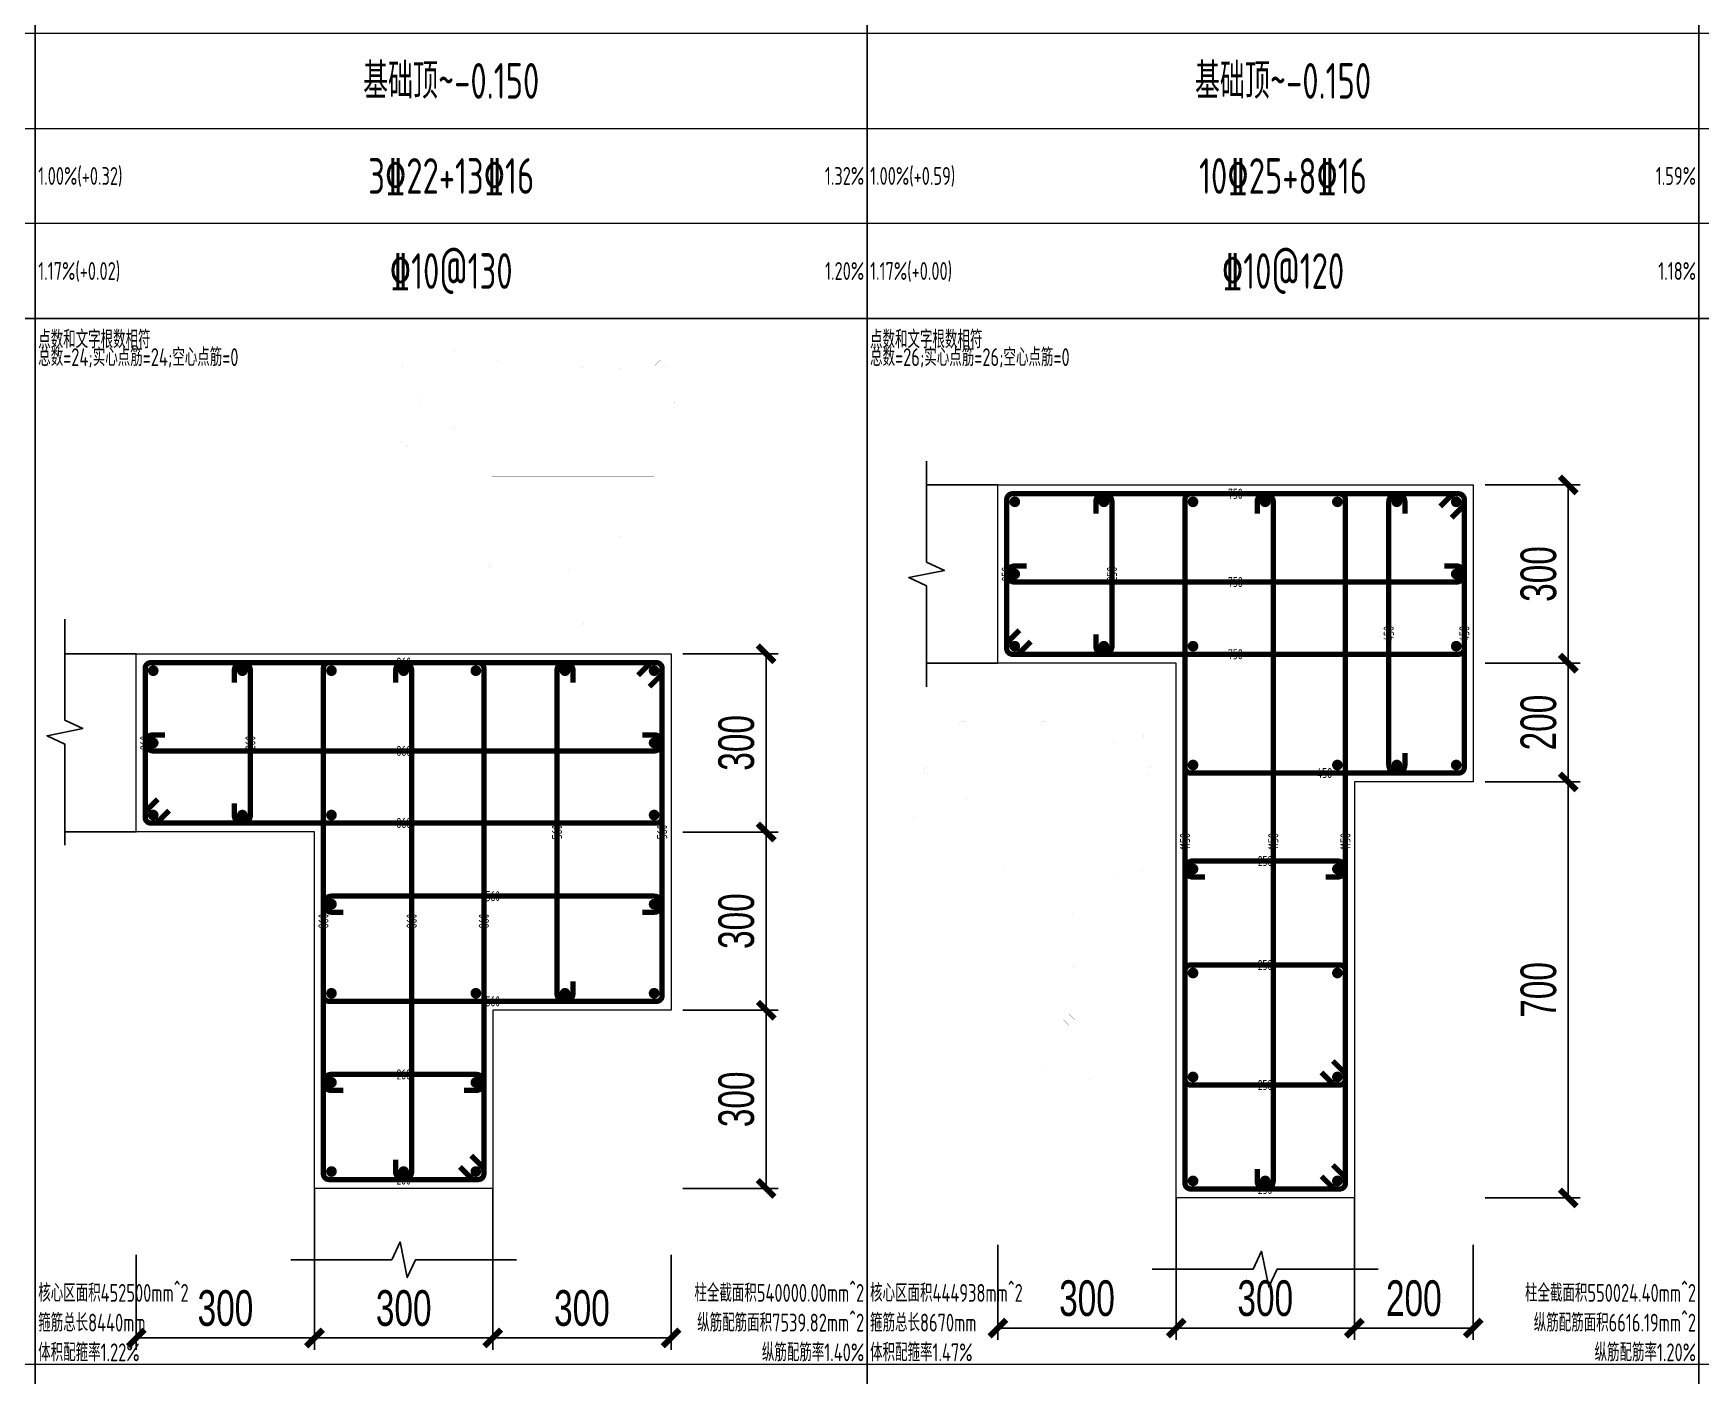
# Model space of a CAD drawing. Extents: x -129922 to 1190196, y -520662 to 139923.
# Drawn here: x 409931 to 423961, y -52193 to -40897 of the extents above; entities that cross this region are included whole.
import ezdxf
from ezdxf.enums import TextEntityAlignment as Align

# ---------------------------------------------------------------- set-up
doc = ezdxf.new("R2010")
doc.units = 0
doc.header["$LTSCALE"] = 1000
doc.header["$MEASUREMENT"] = 0
for name, color, linetype, lineweight in [('S-大样-REIN', 1, 'Continuous', 20), ('S-大样-实线', 2, 'Continuous', 20), ('S-板-楼板负筋', 1, 'Continuous', 20), ('S-通用-TAB', 7, 'Continuous', 20)]:
    doc.layers.add(name, color=color, linetype=linetype, lineweight=lineweight)
for name, color, linetype in [('S-大样-实线-pdx', 7, 'Continuous'), ('z-计算配筋', 7, 'Continuous'), ('z-详图标注', 3, 'Continuous')]:
    doc.layers.add(name, color=color, linetype=linetype)
doc.layers.add('箍筋长度', color=3, linetype='Continuous', plot=False)
doc.layers.add('配箍校核', color=34, linetype='Continuous', plot=False)
doc.styles.add('BW_Dim', font='Bweng.shx', dxfattribs={"width": 0.7, "bigfont": 'hztxt.shx'})
doc.styles.add('BW_Rein', font='tssdeng.shx', dxfattribs={"width": 0.7, "bigfont": 'hztxt.shx'})
doc.dimstyles.new('Cyz_20_100', dxfattribs={"dimtxt": 300, "dimasz": 100, "dimexe": 100, "dimexo": 100, "dimgap": 100, "dimtad": 1, "dimdec": 0, "dimlfac": 0.2, "dimzin": 0, "dimdsep": 46, "dimtxsty": 'BW_Dim', "dimblk": '_bwk', "dimcen": 0, "dimclrt": 7, "dimadec": 0, "dimazin": 0, "dimtfac": 1, "dimtdec": 0, "dimtix": 1, "dimtmove": 2, "dimatfit": 0, "dimfxl": 0, "dimtolj": 1, "dimtzin": 0, "dimarcsym": 0})

# ---------------------------------------------------------------- blocks, each defined once
blk = doc.blocks.new('_bwk')
blk.add_line((-1, 0), (0, 0))
at = {"const_width": 0.5}
blk.add_lwpolyline([(-0.7, -0.7), (0.7, 0.7)], dxfattribs=at)
blk = doc.blocks.new('*D770')
at = {"layer": 'Defpoints', "color": 0, "transparency": 16777216}
for p in [(415297, -49118), (416097, -49118), (415297, -50618)]:
    blk.add_point(p, dxfattribs=at)
at = {"layer": 'z-详图标注', "color": 0, "lineweight": -2, "transparency": 16777216}
for p, q in [((415397, -49118), (416197, -49118)), ((416097, -50518), (416097, -49218)), ((415397, -50618), (416197, -50618))]:
    blk.add_line(p, q, dxfattribs=at)
at = {"layer": 'z-详图标注', "color": 0, "lineweight": -2, "transparency": 16777216, "xscale": 100, "yscale": 100, "zscale": 100}
for p, rotation in [((416097, -49118), 90), ((416097, -50618), 270)]:
    blk.add_blockref('_bwk', p, dxfattribs=dict(at, rotation=rotation))
at = {"layer": 'z-详图标注', "color": 7, "transparency": 16777216, "insert": (415847, -49868), "char_height": 300, "attachment_point": 5, "rotation": 90, "style": 'BW_Dim'}
blk.add_mtext('\\A1;300', dxfattribs=at)
blk = doc.blocks.new('*D771')
at = {"layer": 'Defpoints', "color": 0, "transparency": 16777216}
for p in [(415297, -47618), (416097, -47618), (415297, -49118)]:
    blk.add_point(p, dxfattribs=at)
at = {"layer": 'z-详图标注', "color": 0, "lineweight": -2, "transparency": 16777216}
for p, q in [((415397, -47618), (416197, -47618)), ((416097, -49018), (416097, -47718)), ((415397, -49118), (416197, -49118))]:
    blk.add_line(p, q, dxfattribs=at)
at = {"layer": 'z-详图标注', "color": 0, "lineweight": -2, "transparency": 16777216, "xscale": 100, "yscale": 100, "zscale": 100}
for p, rotation in [((416097, -47618), 90), ((416097, -49118), 270)]:
    blk.add_blockref('_bwk', p, dxfattribs=dict(at, rotation=rotation))
at = {"layer": 'z-详图标注', "color": 7, "transparency": 16777216, "insert": (415847, -48368), "char_height": 300, "attachment_point": 5, "rotation": 90, "style": 'BW_Dim'}
blk.add_mtext('\\A1;300', dxfattribs=at)
blk = doc.blocks.new('*D772')
at = {"layer": 'Defpoints', "color": 0, "transparency": 16777216}
for p in [(415297, -46118), (416097, -46118), (415297, -47618)]:
    blk.add_point(p, dxfattribs=at)
at = {"layer": 'z-详图标注', "color": 0, "lineweight": -2, "transparency": 16777216}
for p, q in [((415397, -46118), (416197, -46118)), ((416097, -47518), (416097, -46218)), ((415397, -47618), (416197, -47618))]:
    blk.add_line(p, q, dxfattribs=at)
at = {"layer": 'z-详图标注', "color": 0, "lineweight": -2, "transparency": 16777216, "xscale": 100, "yscale": 100, "zscale": 100}
for p, rotation in [((416097, -46118), 90), ((416097, -47618), 270)]:
    blk.add_blockref('_bwk', p, dxfattribs=dict(at, rotation=rotation))
at = {"layer": 'z-详图标注', "color": 7, "transparency": 16777216, "insert": (415847, -46868), "char_height": 300, "attachment_point": 5, "rotation": 90, "style": 'BW_Dim'}
blk.add_mtext('\\A1;300', dxfattribs=at)
blk = doc.blocks.new('*D773')
at = {"layer": 'Defpoints', "color": 0, "transparency": 16777216}
for p in [(410797, -51076), (412297, -51076), (412297, -51876)]:
    blk.add_point(p, dxfattribs=at)
at = {"layer": 'z-详图标注', "color": 0, "lineweight": -2, "transparency": 16777216}
for p, q in [((410797, -51176), (410797, -51976)), ((412297, -51176), (412297, -51976)), ((410897, -51876), (412197, -51876))]:
    blk.add_line(p, q, dxfattribs=at)
at = {"layer": 'z-详图标注', "color": 0, "lineweight": -2, "transparency": 16777216, "xscale": 100, "yscale": 100, "zscale": 100, "rotation": 180}
blk.add_blockref('_bwk', (410797, -51876), dxfattribs=at)
at = {"layer": 'z-详图标注', "color": 0, "lineweight": -2, "transparency": 16777216, "xscale": 100, "yscale": 100, "zscale": 100}
blk.add_blockref('_bwk', (412297, -51876), dxfattribs=at)
at = {"layer": 'z-详图标注', "color": 7, "transparency": 16777216, "insert": (411547, -51626), "char_height": 300, "attachment_point": 5, "style": 'BW_Dim'}
blk.add_mtext('\\A1;300', dxfattribs=at)
blk = doc.blocks.new('*D774')
at = {"layer": 'Defpoints', "color": 0, "transparency": 16777216}
for p in [(412297, -51076), (413797, -51076), (413797, -51876)]:
    blk.add_point(p, dxfattribs=at)
at = {"layer": 'z-详图标注', "color": 0, "lineweight": -2, "transparency": 16777216}
for p, q in [((412297, -51176), (412297, -51976)), ((413797, -51176), (413797, -51976)), ((412397, -51876), (413697, -51876))]:
    blk.add_line(p, q, dxfattribs=at)
at = {"layer": 'z-详图标注', "color": 0, "lineweight": -2, "transparency": 16777216, "xscale": 100, "yscale": 100, "zscale": 100, "rotation": 180}
blk.add_blockref('_bwk', (412297, -51876), dxfattribs=at)
at = {"layer": 'z-详图标注', "color": 0, "lineweight": -2, "transparency": 16777216, "xscale": 100, "yscale": 100, "zscale": 100}
blk.add_blockref('_bwk', (413797, -51876), dxfattribs=at)
at = {"layer": 'z-详图标注', "color": 7, "transparency": 16777216, "insert": (413047, -51626), "char_height": 300, "attachment_point": 5, "style": 'BW_Dim'}
blk.add_mtext('\\A1;300', dxfattribs=at)
blk = doc.blocks.new('*D775')
at = {"layer": 'Defpoints', "color": 0, "transparency": 16777216}
for p in [(413797, -51076), (415297, -51076), (415297, -51876)]:
    blk.add_point(p, dxfattribs=at)
at = {"layer": 'z-详图标注', "color": 0, "lineweight": -2, "transparency": 16777216}
for p, q in [((413797, -51176), (413797, -51976)), ((415297, -51176), (415297, -51976)), ((413897, -51876), (415197, -51876))]:
    blk.add_line(p, q, dxfattribs=at)
at = {"layer": 'z-详图标注', "color": 0, "lineweight": -2, "transparency": 16777216, "xscale": 100, "yscale": 100, "zscale": 100, "rotation": 180}
blk.add_blockref('_bwk', (413797, -51876), dxfattribs=at)
at = {"layer": 'z-详图标注', "color": 0, "lineweight": -2, "transparency": 16777216, "xscale": 100, "yscale": 100, "zscale": 100}
blk.add_blockref('_bwk', (415297, -51876), dxfattribs=at)
at = {"layer": 'z-详图标注', "color": 7, "transparency": 16777216, "insert": (414547, -51626), "char_height": 300, "attachment_point": 5, "style": 'BW_Dim'}
blk.add_mtext('\\A1;300', dxfattribs=at)
blk = doc.blocks.new('*D776')
at = {"layer": 'Defpoints', "color": 0, "transparency": 16777216}
for p in [(422047, -47197), (422847, -47197), (422047, -50697)]:
    blk.add_point(p, dxfattribs=at)
at = {"layer": 'z-详图标注', "color": 0, "lineweight": -2, "transparency": 16777216}
for p, q in [((422147, -47197), (422947, -47197)), ((422847, -50597), (422847, -47297)), ((422147, -50697), (422947, -50697))]:
    blk.add_line(p, q, dxfattribs=at)
at = {"layer": 'z-详图标注', "color": 0, "lineweight": -2, "transparency": 16777216, "xscale": 100, "yscale": 100, "zscale": 100}
for p, rotation in [((422847, -47197), 90), ((422847, -50697), 270)]:
    blk.add_blockref('_bwk', p, dxfattribs=dict(at, rotation=rotation))
at = {"layer": 'z-详图标注', "color": 7, "transparency": 16777216, "insert": (422597, -48947), "char_height": 300, "attachment_point": 5, "rotation": 90, "style": 'BW_Dim'}
blk.add_mtext('\\A1;700', dxfattribs=at)
blk = doc.blocks.new('*D777')
at = {"layer": 'Defpoints', "color": 0, "transparency": 16777216}
for p in [(422047, -46197), (422847, -46197), (422047, -47197)]:
    blk.add_point(p, dxfattribs=at)
at = {"layer": 'z-详图标注', "color": 0, "lineweight": -2, "transparency": 16777216}
for p, q in [((422147, -46197), (422947, -46197)), ((422847, -47097), (422847, -46297)), ((422147, -47197), (422947, -47197))]:
    blk.add_line(p, q, dxfattribs=at)
at = {"layer": 'z-详图标注', "color": 0, "lineweight": -2, "transparency": 16777216, "xscale": 100, "yscale": 100, "zscale": 100}
for p, rotation in [((422847, -46197), 90), ((422847, -47197), 270)]:
    blk.add_blockref('_bwk', p, dxfattribs=dict(at, rotation=rotation))
at = {"layer": 'z-详图标注', "color": 7, "transparency": 16777216, "insert": (422597, -46697), "char_height": 300, "attachment_point": 5, "rotation": 90, "style": 'BW_Dim'}
blk.add_mtext('\\A1;200', dxfattribs=at)
blk = doc.blocks.new('*D778')
at = {"layer": 'Defpoints', "color": 0, "transparency": 16777216}
for p in [(422047, -44697), (422847, -44697), (422047, -46197)]:
    blk.add_point(p, dxfattribs=at)
at = {"layer": 'z-详图标注', "color": 0, "lineweight": -2, "transparency": 16777216}
for p, q in [((422147, -44697), (422947, -44697)), ((422847, -46097), (422847, -44797)), ((422147, -46197), (422947, -46197))]:
    blk.add_line(p, q, dxfattribs=at)
at = {"layer": 'z-详图标注', "color": 0, "lineweight": -2, "transparency": 16777216, "xscale": 100, "yscale": 100, "zscale": 100}
for p, rotation in [((422847, -44697), 90), ((422847, -46197), 270)]:
    blk.add_blockref('_bwk', p, dxfattribs=dict(at, rotation=rotation))
at = {"layer": 'z-详图标注', "color": 7, "transparency": 16777216, "insert": (422597, -45447), "char_height": 300, "attachment_point": 5, "rotation": 90, "style": 'BW_Dim'}
blk.add_mtext('\\A1;300', dxfattribs=at)
blk = doc.blocks.new('*D779')
at = {"layer": 'Defpoints', "color": 0, "transparency": 16777216}
for p in [(418047, -50993), (419547, -50993), (419547, -51793)]:
    blk.add_point(p, dxfattribs=at)
at = {"layer": 'z-详图标注', "color": 0, "lineweight": -2, "transparency": 16777216}
for p, q in [((418047, -51093), (418047, -51893)), ((419547, -51093), (419547, -51893)), ((418147, -51793), (419447, -51793))]:
    blk.add_line(p, q, dxfattribs=at)
at = {"layer": 'z-详图标注', "color": 0, "lineweight": -2, "transparency": 16777216, "xscale": 100, "yscale": 100, "zscale": 100, "rotation": 180}
blk.add_blockref('_bwk', (418047, -51793), dxfattribs=at)
at = {"layer": 'z-详图标注', "color": 0, "lineweight": -2, "transparency": 16777216, "xscale": 100, "yscale": 100, "zscale": 100}
blk.add_blockref('_bwk', (419547, -51793), dxfattribs=at)
at = {"layer": 'z-详图标注', "color": 7, "transparency": 16777216, "insert": (418797, -51543), "char_height": 300, "attachment_point": 5, "style": 'BW_Dim'}
blk.add_mtext('\\A1;300', dxfattribs=at)
blk = doc.blocks.new('*D780')
at = {"layer": 'Defpoints', "color": 0, "transparency": 16777216}
for p in [(419547, -50993), (421047, -50993), (421047, -51793)]:
    blk.add_point(p, dxfattribs=at)
at = {"layer": 'z-详图标注', "color": 0, "lineweight": -2, "transparency": 16777216}
for p, q in [((419547, -51093), (419547, -51893)), ((421047, -51093), (421047, -51893)), ((419647, -51793), (420947, -51793))]:
    blk.add_line(p, q, dxfattribs=at)
at = {"layer": 'z-详图标注', "color": 0, "lineweight": -2, "transparency": 16777216, "xscale": 100, "yscale": 100, "zscale": 100, "rotation": 180}
blk.add_blockref('_bwk', (419547, -51793), dxfattribs=at)
at = {"layer": 'z-详图标注', "color": 0, "lineweight": -2, "transparency": 16777216, "xscale": 100, "yscale": 100, "zscale": 100}
blk.add_blockref('_bwk', (421047, -51793), dxfattribs=at)
at = {"layer": 'z-详图标注', "color": 7, "transparency": 16777216, "insert": (420297, -51543), "char_height": 300, "attachment_point": 5, "style": 'BW_Dim'}
blk.add_mtext('\\A1;300', dxfattribs=at)
blk = doc.blocks.new('*D781')
at = {"layer": 'Defpoints', "color": 0, "transparency": 16777216}
for p in [(421047, -50993), (422047, -50993), (422047, -51793)]:
    blk.add_point(p, dxfattribs=at)
at = {"layer": 'z-详图标注', "color": 0, "lineweight": -2, "transparency": 16777216}
for p, q in [((421047, -51093), (421047, -51893)), ((422047, -51093), (422047, -51893)), ((421147, -51793), (421947, -51793))]:
    blk.add_line(p, q, dxfattribs=at)
at = {"layer": 'z-详图标注', "color": 0, "lineweight": -2, "transparency": 16777216, "xscale": 100, "yscale": 100, "zscale": 100, "rotation": 180}
blk.add_blockref('_bwk', (421047, -51793), dxfattribs=at)
at = {"layer": 'z-详图标注', "color": 0, "lineweight": -2, "transparency": 16777216, "xscale": 100, "yscale": 100, "zscale": 100}
blk.add_blockref('_bwk', (422047, -51793), dxfattribs=at)
at = {"layer": 'z-详图标注', "color": 7, "transparency": 16777216, "insert": (421547, -51543), "char_height": 300, "attachment_point": 5, "style": 'BW_Dim'}
blk.add_mtext('\\A1;200', dxfattribs=at)

msp = doc.modelspace()

# ---------------------------------------------------------------- linework, layer by layer
at = {"layer": 'S-大样-REIN', "const_width": 45}
for points in [[(418166.6, -44839.4, 1), (418211.6, -44839.4, 1)], [(418916.6, -44839.4, 1), (418961.6, -44839.4, 1)], [(419666.6, -44839.4, 1), (419711.6, -44839.4, 1)], [(420274.1, -44839.4, 1), (420319.1, -44839.4, 1)], [(420881.6, -44839.4, 1), (420926.6, -44839.4, 1)], [(421381.7, -44839.4, 1), (421426.7, -44839.4, 1)], [(421881.8, -44839.4, 1), (421926.8, -44839.4, 1)], [(418166.6, -45446.9, 1), (418211.6, -45446.9, 1)], [(421881.8, -45446.9, 1), (421926.8, -45446.9, 1)], [(418166.6, -46054.4, 1), (418211.6, -46054.4, 1)], [(418916.6, -46054.4, 1), (418961.6, -46054.4, 1)], [(419666.6, -46054.4, 1), (419711.6, -46054.4, 1)], [(421881.8, -46054.4, 1), (421926.8, -46054.4, 1)], [(410916.7, -46260.4, 1), (410961.7, -46260.4, 1)], [(411666.7, -46260.4, 1), (411711.7, -46260.4, 1)], [(412416.7, -46260.4, 1), (412461.7, -46260.4, 1)], [(413024.2, -46260.4, 1), (413069.2, -46260.4, 1)], [(413631.7, -46260.4, 1), (413676.7, -46260.4, 1)], [(414381.7, -46260.4, 1), (414426.7, -46260.4, 1)], [(415131.7, -46260.4, 1), (415176.7, -46260.4, 1)], [(410916.7, -46867.9, 1), (410961.7, -46867.9, 1)], [(415131.7, -46867.9, 1), (415176.7, -46867.9, 1)], [(419666.6, -47054.4, 1), (419711.6, -47054.4, 1)], [(420881.6, -47054.4, 1), (420926.6, -47054.4, 1)], [(421381.7, -47054.4, 1), (421426.7, -47054.4, 1)], [(421881.8, -47054.4, 1), (421926.8, -47054.4, 1)], [(410916.7, -47475.4, 1), (410961.7, -47475.4, 1)], [(411666.7, -47475.4, 1), (411711.7, -47475.4, 1)], [(412416.7, -47475.4, 1), (412461.7, -47475.4, 1)], [(415131.7, -47475.4, 1), (415176.7, -47475.4, 1)], [(419666.6, -47929.4, 1), (419711.6, -47929.4, 1)], [(420881.6, -47929.4, 1), (420926.6, -47929.4, 1)], [(412416.7, -48225.4, 1), (412461.7, -48225.4, 1)], [(415131.7, -48225.4, 1), (415176.7, -48225.4, 1)], [(419666.6, -48804.4, 1), (419711.6, -48804.4, 1)], [(420881.6, -48804.4, 1), (420926.6, -48804.4, 1)], [(412416.7, -48975.4, 1), (412461.7, -48975.4, 1)], [(413631.7, -48975.4, 1), (413676.7, -48975.4, 1)], [(414381.7, -48975.4, 1), (414426.7, -48975.4, 1)], [(415131.7, -48975.4, 1), (415176.7, -48975.4, 1)], [(419666.6, -49679.4, 1), (419711.6, -49679.4, 1)], [(420881.6, -49679.4, 1), (420926.6, -49679.4, 1)], [(412416.7, -49725.4, 1), (412461.7, -49725.4, 1)], [(413631.7, -49725.4, 1), (413676.7, -49725.4, 1)], [(412416.7, -50475.4, 1), (412461.7, -50475.4, 1)], [(413024.2, -50475.4, 1), (413069.2, -50475.4, 1)], [(413631.7, -50475.4, 1), (413676.7, -50475.4, 1)], [(419666.6, -50554.4, 1), (419711.6, -50554.4, 1)], [(420274.1, -50554.4, 1), (420319.1, -50554.4, 1)], [(420881.6, -50554.4, 1), (420926.6, -50554.4, 1)]]:
    msp.add_lwpolyline(points, format="xyb", close=True, dxfattribs=at)
at = {"layer": 'S-大样-实线'}
for points in [[(421046.6, -50696.9), (419546.6, -50696.9), (419546.6, -46196.9), (418046.6, -46196.9), (418046.6, -44696.9), (422046.8, -44696.9), (422046.8, -47196.9), (421046.6, -47196.9)], [(412296.7, -47617.9), (410796.7, -47617.9), (410796.7, -46117.9), (415296.7, -46117.9), (415296.7, -49117.9), (413796.7, -49117.9), (413796.7, -50617.9), (412296.7, -50617.9)]]:
    msp.add_lwpolyline(points, close=True, dxfattribs=at)
at = {"layer": 'S-大样-实线-pdx'}
for points in [[(417446.6, -46396.9), (417446.6, -45546.9), (417296.6, -45476.9), (417596.6, -45416.9), (417446.6, -45346.9), (417446.6, -44496.9)], [(418046.6, -44696.9), (417446.6, -44696.9)], [(410196.7, -47727.9), (410196.7, -46877.9), (410046.7, -46807.9), (410346.7, -46747.9), (410196.7, -46677.9), (410196.7, -45827.9)], [(410796.7, -46117.9), (410196.7, -46117.9)], [(418046.6, -46196.9), (417446.6, -46196.9)], [(410796.7, -47617.9), (410196.7, -47617.9)], [(412296.7, -50617.9), (412296.7, -51217.9)], [(413796.7, -50617.9), (413796.7, -51217.9)], [(419546.6, -50696.9), (419546.6, -51296.9)], [(421046.6, -50696.9), (421046.6, -51296.9)], [(412096.7, -51217.9), (412946.7, -51217.9), (413016.7, -51067.9), (413076.7, -51367.9), (413146.7, -51217.9), (413996.7, -51217.9)], [(419346.6, -51296.9), (420196.6, -51296.9), (420266.6, -51146.9), (420326.6, -51446.9), (420396.6, -51296.9), (421246.6, -51296.9)]]:
    msp.add_lwpolyline(points, dxfattribs=at)
at = {"layer": 'S-板-楼板负筋'}
for points, const_width in [([(413459.2, -43649.7), (413459.2, -43599.7, -1), (413526.7, -43599.7), (413526.7, -44207.2, -1), (413459.2, -44207.2), (413459.2, -44157.2)], 0.1), ([(414137.9, -43649.7), (414137.9, -43599.7, -1), (414205.4, -43599.7), (414205.4, -45707.2, -1), (414137.9, -45707.2), (414137.9, -45657.2)], 0.1), ([(413080.9, -44271.5), (413035, -44317.4, 0.1989124), (413027.9, -44334.4), (413027.9, -44348.2, 0.4142136), (413051.9, -44372.2), (415178.9, -44372.2, 0.4142136), (415202.9, -44348.2), (415202.9, -43721.2, 0.4142136), (415178.9, -43697.2), (413051.9, -43697.2, 0.4142136), (413027.9, -43721.2), (413027.9, -44348.2, 0.4142136), (413051.9, -44372.2), (413065.7, -44372.2, 0.1989124), (413082.7, -44365.2), (413128.7, -44319.2)], 0.1), ([(415206.2, -43741.7), (415252.2, -43695.7, 0.1989124), (415259.2, -43678.7), (415259.2, -43664.9, 0.4142136), (415235.2, -43640.9), (413858.2, -43640.9, 0.4142136), (413834.2, -43664.9), (413834.2, -45041.9, 0.4142136), (413858.2, -45065.9), (415235.2, -45065.9, 0.4142136), (415259.2, -45041.9), (415259.2, -43664.9, 0.4142136), (415235.2, -43640.9), (415221.4, -43640.9, 0.1989124), (415204.4, -43648), (415158.5, -43693.9)], 0.1), ([(414464.7, -45819.2), (414510.7, -45865.2, 0.1989124), (414527.6, -45872.2), (414541.4, -45872.2, 0.4142136), (414565.4, -45848.2), (414565.4, -43721.2, 0.4142136), (414541.4, -43697.2), (413914.4, -43697.2, 0.4142136), (413890.4, -43721.2), (413890.4, -45848.2, 0.4142136), (413914.4, -45872.2), (414541.4, -45872.2, 0.4142136), (414565.4, -45848.2), (414565.4, -45834.4, 0.1989124), (414558.4, -45817.4), (414512.4, -45771.5)], 0.1), ([(414884.2, -45057.2), (414884.2, -45107.2, -1), (414816.7, -45107.2), (414816.7, -43749.7, -1), (414884.2, -43749.7), (414884.2, -43799.7)], 0.1), ([(415250.4, -43944.7), (415300.4, -43944.7, -1), (415300.4, -44012.2), (413192.9, -44012.2, -1), (413192.9, -43944.7), (413242.9, -43944.7)], 0.1), ([(413842.9, -44690.9), (413792.9, -44690.9, -1), (413792.9, -44623.4), (415150.4, -44623.4, -1), (415150.4, -44690.9), (415100.4, -44690.9)], 0.1), ([(418227.5, -45920.5), (418135.6, -46012.4, 0.1989124), (418121.6, -46046.4), (418121.6, -46073.9, 0.4142136), (418169.6, -46121.9), (421923.8, -46121.9, 0.4142136), (421971.8, -46073.9), (421971.8, -44819.9, 0.4142136), (421923.8, -44771.9), (418169.6, -44771.9, 0.4142136), (418121.6, -44819.9), (418121.6, -46073.9, 0.4142136), (418169.6, -46121.9), (418197.1, -46121.9, 0.1989124), (418231.1, -46107.9), (418323, -46016)], 45), ([(418871.6, -44939.4), (418871.6, -44839.4, -1), (419006.6, -44839.4), (419006.6, -46054.4, -1), (418871.6, -46054.4), (418871.6, -45954.4)], 45), ([(421865.8, -44973.4), (421957.7, -44881.5, 0.1989124), (421971.8, -44847.5), (421971.8, -44819.9, 0.4142136), (421923.8, -44771.9), (419669.6, -44771.9, 0.4142136), (419621.6, -44819.9), (419621.6, -47073.9, 0.4142136), (419669.6, -47121.9), (421923.8, -47121.9, 0.4142136), (421971.8, -47073.9), (421971.8, -44819.9, 0.4142136), (421923.8, -44771.9), (421896.2, -44771.9, 0.1989124), (421862.3, -44786), (421770.4, -44877.9)], 45), ([(420770.1, -50516), (420862, -50607.9, 0.1989124), (420896, -50621.9), (420923.6, -50621.9, 0.4142136), (420971.6, -50573.9), (420971.6, -44819.9, 0.4142136), (420923.6, -44771.9), (419669.6, -44771.9, 0.4142136), (419621.6, -44819.9), (419621.6, -50573.9, 0.4142136), (419669.6, -50621.9), (420923.6, -50621.9, 0.4142136), (420971.6, -50573.9), (420971.6, -50546.4, 0.1989124), (420957.5, -50512.4), (420865.6, -50420.5)], 45), ([(420229.1, -44939.4), (420229.1, -44839.4, -1), (420364.1, -44839.4), (420364.1, -50554.4, -1), (420229.1, -50554.4), (420229.1, -50454.4)], 45), ([(421471.7, -46954.4), (421471.7, -47054.4, -1), (421336.7, -47054.4), (421336.7, -44839.4, -1), (421471.7, -44839.4), (421471.7, -44939.4)], 45), ([(413842.9, -45440.9), (413792.9, -45440.9, -1), (413792.9, -45373.4), (414400.4, -45373.4, -1), (414400.4, -45440.9), (414350.4, -45440.9)], 0.1), ([(421804.3, -45379.4), (421904.3, -45379.4, -1), (421904.3, -45514.4), (418189.1, -45514.4, -1), (418189.1, -45379.4), (418289.1, -45379.4)], 45), ([(410977.7, -47341.5), (410885.7, -47433.4, 0.1989124), (410871.7, -47467.4), (410871.7, -47494.9, 0.4142136), (410919.7, -47542.9), (415173.7, -47542.9, 0.4142136), (415221.7, -47494.9), (415221.7, -46240.9, 0.4142136), (415173.7, -46192.9), (410919.7, -46192.9, 0.4142136), (410871.7, -46240.9), (410871.7, -47494.9, 0.4142136), (410919.7, -47542.9), (410947.3, -47542.9, 0.1989124), (410981.2, -47528.9), (411073.1, -47437)], 45), ([(411621.7, -46360.4), (411621.7, -46260.4, -1), (411756.7, -46260.4), (411756.7, -47475.4, -1), (411621.7, -47475.4), (411621.7, -47375.4)], 45), ([(415115.7, -46394.4), (415207.6, -46302.5, 0.1989124), (415221.7, -46268.5), (415221.7, -46240.9, 0.4142136), (415173.7, -46192.9), (412419.7, -46192.9, 0.4142136), (412371.7, -46240.9), (412371.7, -48994.9, 0.4142136), (412419.7, -49042.9), (415173.7, -49042.9, 0.4142136), (415221.7, -48994.9), (415221.7, -46240.9, 0.4142136), (415173.7, -46192.9), (415146.1, -46192.9, 0.1989124), (415112.2, -46207), (415020.2, -46298.9)], 45), ([(413520.2, -50437), (413612.2, -50528.9, 0.1989124), (413646.1, -50542.9), (413673.7, -50542.9, 0.4142136), (413721.7, -50494.9), (413721.7, -46240.9, 0.4142136), (413673.7, -46192.9), (412419.7, -46192.9, 0.4142136), (412371.7, -46240.9), (412371.7, -50494.9, 0.4142136), (412419.7, -50542.9), (413673.7, -50542.9, 0.4142136), (413721.7, -50494.9), (413721.7, -50467.4, 0.1989124), (413707.6, -50433.4), (413615.7, -50341.5)], 45), ([(412979.2, -46360.4), (412979.2, -46260.4, -1), (413114.2, -46260.4), (413114.2, -50475.4, -1), (412979.2, -50475.4), (412979.2, -50375.4)], 45), ([(414471.7, -48875.4), (414471.7, -48975.4, -1), (414336.7, -48975.4), (414336.7, -46260.4, -1), (414471.7, -46260.4), (414471.7, -46360.4)], 45), ([(417723.6, -46771.7), (417723.6, -46721.7, -1), (417791.1, -46721.7), (417791.1, -47329.2, -1), (417723.6, -47329.2), (417723.6, -47279.2)], 0.1), ([(418402.4, -46771.7), (418402.4, -46721.7, -1), (418469.9, -46721.7), (418469.9, -49579.2, -1), (418402.4, -49579.2), (418402.4, -49529.2)], 0.1), ([(415054.2, -46800.4), (415154.2, -46800.4, -1), (415154.2, -46935.4), (410939.2, -46935.4, -1), (410939.2, -46800.4), (411039.2, -46800.4)], 45), ([(417345.4, -47393.5), (417299.4, -47439.4, 0.1989124), (417292.4, -47456.4), (417292.4, -47470.2, 0.4142136), (417316.4, -47494.2), (419193.5, -47494.2, 0.4142136), (419217.5, -47470.2), (419217.5, -46843.2, 0.4142136), (419193.5, -46819.2), (417316.4, -46819.2, 0.4142136), (417292.4, -46843.2), (417292.4, -47470.2, 0.4142136), (417316.4, -47494.2), (417330.2, -47494.2, 0.1989124), (417347.1, -47487.1), (417393.1, -47441.2)], 0.1), ([(419220.8, -46863.6), (419266.7, -46817.7, 0.1989124), (419273.8, -46800.7), (419273.8, -46786.9, 0.4142136), (419249.8, -46762.9), (418122.6, -46762.9, 0.4142136), (418098.6, -46786.9), (418098.6, -47913.9, 0.4142136), (418122.6, -47937.9), (419249.8, -47937.9, 0.4142136), (419273.8, -47913.9), (419273.8, -46786.9, 0.4142136), (419249.8, -46762.9), (419236, -46762.9, 0.1989124), (419219, -46770), (419173, -46815.9)], 0.1), ([(418729.2, -49691.2), (418775.1, -49737.1, 0.1989124), (418792.1, -49744.2), (418805.9, -49744.2, 0.4142136), (418829.9, -49720.2), (418829.9, -46843.2, 0.4142136), (418805.9, -46819.2), (418178.9, -46819.2, 0.4142136), (418154.9, -46843.2), (418154.9, -49720.2, 0.4142136), (418178.9, -49744.2), (418805.9, -49744.2, 0.4142136), (418829.9, -49720.2), (418829.9, -49706.4, 0.1989124), (418822.9, -49689.4), (418776.9, -49643.5)], 0.1), ([(419023.7, -47929.2), (419023.7, -47979.2, -1), (418956.2, -47979.2), (418956.2, -46871.7, -1), (419023.7, -46871.7), (419023.7, -46921.7)], 0.1), ([(419265, -47066.7), (419315, -47066.7, -1), (419315, -47134.2), (417457.4, -47134.2, -1), (417457.4, -47066.7), (417507.4, -47066.7)], 0.1), ([(419789.1, -47996.9), (419689.1, -47996.9, -1), (419689.1, -47861.9), (420904.1, -47861.9, -1), (420904.1, -47996.9), (420804.1, -47996.9)], 45), ([(412539.2, -48292.9), (412439.2, -48292.9, -1), (412439.2, -48157.9), (415154.2, -48157.9, -1), (415154.2, -48292.9), (415054.2, -48292.9)], 45), ([(418107.4, -48375.4), (418057.4, -48375.4, -1), (418057.4, -48307.9), (418664.9, -48307.9, -1), (418664.9, -48375.4), (418614.9, -48375.4)], 0.1), ([(418645.6, -49149.7), (418691.6, -49195.7, -0.1989124), (418698.6, -49212.6), (418698.6, -49226.4, -0.4142136), (418674.6, -49250.4), (418047.6, -49250.4, -0.4142136), (418023.6, -49226.4), (418023.6, -48769.4, -0.4142136), (418047.6, -48745.4), (418674.6, -48745.4, -0.4142136), (418698.6, -48769.4), (418698.6, -49226.4, -0.4142136), (418674.6, -49250.4), (418660.8, -49250.4, -0.1989124), (418643.9, -49243.4), (418597.9, -49197.4)], 0.1), ([(420865.6, -49545.5), (420957.5, -49637.4, -0.1989124), (420971.6, -49671.4), (420971.6, -49698.9, -0.4142136), (420923.6, -49746.9), (419669.6, -49746.9, -0.4142136), (419621.6, -49698.9), (419621.6, -48784.9, -0.4142136), (419669.6, -48736.9), (420923.6, -48736.9, -0.4142136), (420971.6, -48784.9), (420971.6, -49698.9, -0.4142136), (420923.6, -49746.9), (420896, -49746.9, -0.1989124), (420862, -49732.9), (420770.1, -49641)], 45), ([(412539.2, -49792.9), (412439.2, -49792.9, -1), (412439.2, -49657.9), (413654.2, -49657.9, -1), (413654.2, -49792.9), (413554.2, -49792.9)], 45)]:
    msp.add_lwpolyline(points, format="xyb", dxfattribs=dict(at, const_width=const_width))
at = {"layer": 'S-通用-TAB'}
for points in [[(402946.7, -43296.9), (402946.7, -31296.9), (409946.7, -31296.9), (409946.7, -43296.9), (402946.7, -43296.9), (402946.7, -40096.9), (409946.7, -40096.9), (409946.7, -40896.9), (402946.7, -40896.9), (402946.7, -41696.9), (409946.7, -41696.9), (409946.7, -42496.9), (402946.7, -42496.9), (402946.7, -43296.9)], [(409946.7, -43296.9), (409946.7, -31296.9), (416946.7, -31296.9), (416946.7, -43296.9), (409946.7, -43296.9), (409946.7, -40096.9), (416946.7, -40096.9), (416946.7, -40896.9), (409946.7, -40896.9), (409946.7, -41696.9), (416946.7, -41696.9), (416946.7, -42496.9), (409946.7, -42496.9), (409946.7, -43296.9)], [(416946.7, -43296.9), (416946.7, -31296.9), (423946.7, -31296.9), (423946.7, -43296.9), (416946.7, -43296.9), (416946.7, -40096.9), (423946.7, -40096.9), (423946.7, -40896.9), (416946.7, -40896.9), (416946.7, -41696.9), (423946.7, -41696.9), (423946.7, -42496.9), (416946.7, -42496.9), (416946.7, -43296.9)], [(423946.7, -43296.9), (423946.7, -31296.9), (430946.7, -31296.9), (430946.7, -43296.9), (423946.7, -43296.9), (423946.7, -40096.9), (430946.7, -40096.9), (430946.7, -40896.9), (423946.7, -40896.9), (423946.7, -41696.9), (430946.7, -41696.9), (430946.7, -42496.9), (423946.7, -42496.9), (423946.7, -43296.9)], [(402946.7, -55296.9), (402946.7, -43296.9), (409946.7, -43296.9), (409946.7, -55296.9), (402946.7, -55296.9), (402946.7, -52096.9), (409946.7, -52096.9), (409946.7, -52896.9), (402946.7, -52896.9), (402946.7, -53696.9), (409946.7, -53696.9), (409946.7, -54496.9), (402946.7, -54496.9), (402946.7, -55296.9)], [(409946.7, -55296.9), (409946.7, -43296.9), (416946.7, -43296.9), (416946.7, -55296.9), (409946.7, -55296.9), (409946.7, -52096.9), (416946.7, -52096.9), (416946.7, -52896.9), (409946.7, -52896.9), (409946.7, -53696.9), (416946.7, -53696.9), (416946.7, -54496.9), (409946.7, -54496.9), (409946.7, -55296.9)], [(416946.7, -55296.9), (416946.7, -43296.9), (423946.7, -43296.9), (423946.7, -55296.9), (416946.7, -55296.9), (416946.7, -52096.9), (423946.7, -52096.9), (423946.7, -52896.9), (416946.7, -52896.9), (416946.7, -53696.9), (423946.7, -53696.9), (423946.7, -54496.9), (416946.7, -54496.9), (416946.7, -55296.9)], [(423946.7, -55296.9), (423946.7, -43296.9), (430946.7, -43296.9), (430946.7, -55296.9), (423946.7, -55296.9), (423946.7, -52096.9), (430946.7, -52096.9), (430946.7, -52896.9), (423946.7, -52896.9), (423946.7, -53696.9), (430946.7, -53696.9), (430946.7, -54496.9), (423946.7, -54496.9), (423946.7, -55296.9)]]:
    msp.add_lwpolyline(points, dxfattribs=at)

# ---------------------------------------------------------------- texts
at = {"layer": 'z-计算配筋', "style": 'BW_Rein', "width": 0.7}
for s, p in [('基础顶~-0.150', (413446.7, -41296.9)), ('基础顶~-0.150', (420446.7, -41296.9)), ('3\x8422+13\x8416', (413446.7, -42096.9)), ('10\x8425+8\x8416', (420446.7, -42096.9)), ('\x8410@130', (413446.7, -42896.9)), ('\x8410@120', (420446.7, -42896.9))]:
    msp.add_text(s, height=300, dxfattribs=at).set_placement(p, align=Align.MIDDLE_CENTER)
at = {"layer": '箍筋长度', "style": 'BW_Rein', "width": 0.7}
for s, p in [('758', (420046.7, -44771.9)), ('758', (420046.7, -45514.4)), ('860', (413046.7, -46192.9)), ('758', (420046.7, -46121.9)), ('860', (413046.7, -46935.4)), ('458', (420796.7, -47121.9)), ('860', (413046.7, -47542.9)), ('258', (420296.6, -47861.9)), ('560', (413796.7, -48157.9)), ('258', (420296.6, -48736.9)), ('560', (413796.7, -49042.9)), ('258', (420296.6, -49746.9)), ('258', (420296.6, -50621.9))]:
    msp.add_text(s, height=85, dxfattribs=at).set_placement(p, align=Align.MIDDLE_CENTER)
for s, rotation, p in [('258', 90, (418121.6, -45446.9)), ('258', 90, (419006.6, -45446.9)), ('458', 90, (421336.7, -45946.9)), ('458', 90, (421971.8, -45946.9)), ('260', 90, (410871.7, -46867.9)), ('260', 90, (411756.7, -46867.9)), ('560', 90, (414336.7, -47617.9)), ('560', 90, (415221.7, -47617.9)), ('1158', 90, (419621.6, -47696.9)), ('1158', 90, (420364.1, -47696.9)), ('1158', 90, (420971.6, -47696.9)), ('860', 90, (412371.7, -48367.9)), ('860', 90, (413114.2, -48367.9)), ('860', 90, (413721.7, -48367.9)), ('260', 360, (413046.7, -49657.9)), ('260', 360, (413046.7, -50542.9))]:
    msp.add_text(s, height=85, rotation=rotation, dxfattribs=at).set_placement(p, align=Align.MIDDLE_CENTER)
at = {"layer": '配箍校核', "style": 'BW_Rein', "width": 0.7}
for s, p in [('1.00%(+0.32)', (409971.7, -42096.9)), ('1.00%(+0.59)', (416971.7, -42096.9)), ('1.17%(+0.02)', (409971.7, -42896.9)), ('1.17%(+0.00)', (416971.7, -42896.9))]:
    msp.add_text(s, height=150, dxfattribs=at).set_placement(p, align=Align.MIDDLE_LEFT)
for s, p in [('1.32%', (416921.7, -42096.9)), ('1.59%', (423921.7, -42096.9)), ('1.20%', (416921.7, -42896.9)), ('1.18%', (423921.7, -42896.9))]:
    msp.add_text(s, height=150, dxfattribs=at).set_placement(p, align=Align.MIDDLE_RIGHT)
for s, p in [('点数和文字根数相符', (409971.7, -43546.9)), ('点数和文字根数相符', (416971.7, -43546.9)), ('总数=24;实心点筋=24;空心点筋=0', (409971.7, -43696.9)), ('总数=26;实心点筋=26;空心点筋=0', (416971.7, -43696.9)), ('核心区面积452500mm^ 2', (409971.7, -51571.9)), ('核心区面积444938mm^ 2', (416971.7, -51571.9)), ('箍筋总长8440mm', (409971.7, -51821.9)), ('箍筋总长8670mm', (416971.7, -51821.9)), ('体积配箍率1.22%', (409971.7, -52071.9)), ('体积配箍率1.47%', (416971.7, -52071.9))]:
    msp.add_text(s, height=150, dxfattribs=at).set_placement(p)
for s, p in [('柱全截面积540000.00mm^ 2', (416921.7, -51571.9)), ('柱全截面积550024.40mm^ 2', (423921.7, -51571.9)), ('纵筋配筋面积7539.82mm^ 2', (416921.7, -51821.9)), ('纵筋配筋面积6616.19mm^ 2', (423921.7, -51821.9)), ('纵筋配筋率1.40%', (416921.7, -52071.9)), ('纵筋配筋率1.20%', (423921.7, -52071.9))]:
    msp.add_text(s, height=150, dxfattribs=at).set_placement(p, align=Align.RIGHT)

# ---------------------------------------------------------------- dimensions: what is measured, and where the dimension line sits
at = {"layer": 'z-详图标注'}
for base, p1, p2, picture, middle in [((422846.8, -44696.9), (422046.8, -46196.9), (422046.8, -44696.9), '*D778', (422596.8, -45446.9)), ((416096.7, -46117.9), (415296.7, -47617.9), (415296.7, -46117.9), '*D772', (415846.7, -46867.9)), ((422846.8, -46196.9), (422046.8, -47196.9), (422046.8, -46196.9), '*D777', (422596.8, -46696.9)), ((422846.8, -47196.9), (422046.8, -50696.9), (422046.8, -47196.9), '*D776', (422596.8, -48946.9)), ((416096.7, -47617.9), (415296.7, -49117.9), (415296.7, -47617.9), '*D771', (415846.7, -48367.9)), ((416096.7, -49117.9), (415296.7, -50617.9), (415296.7, -49117.9), '*D770', (415846.7, -49867.9))]:
    dim = msp.add_linear_dim(base=base, p1=p1, p2=p2, angle=90, dimstyle='Cyz_20_100', dxfattribs=at)
    dim.commit()
    dim.dimension.update_dxf_attribs({"geometry": picture, "text_midpoint": middle})
for base, p1, p2, picture, middle in [((419546.6, -51793.4), (418046.6, -50993.4), (419546.6, -50993.4), '*D779', (418796.6, -51543.4)), ((421046.6, -51793.4), (419546.6, -50993.4), (421046.6, -50993.4), '*D780', (420296.6, -51543.4)), ((422046.8, -51793.4), (421046.6, -50993.4), (422046.8, -50993.4), '*D781', (421546.7, -51543.4)), ((412296.7, -51876.4), (410796.7, -51076.4), (412296.7, -51076.4), '*D773', (411546.7, -51626.4)), ((413796.7, -51876.4), (412296.7, -51076.4), (413796.7, -51076.4), '*D774', (413046.7, -51626.4)), ((415296.7, -51876.4), (413796.7, -51076.4), (415296.7, -51076.4), '*D775', (414546.7, -51626.4))]:
    dim = msp.add_linear_dim(base=base, p1=p1, p2=p2, dimstyle='Cyz_20_100', dxfattribs=at)
    dim.commit()
    dim.dimension.update_dxf_attribs({"geometry": picture, "text_midpoint": middle})

doc.saveas('drawing.dxf')
